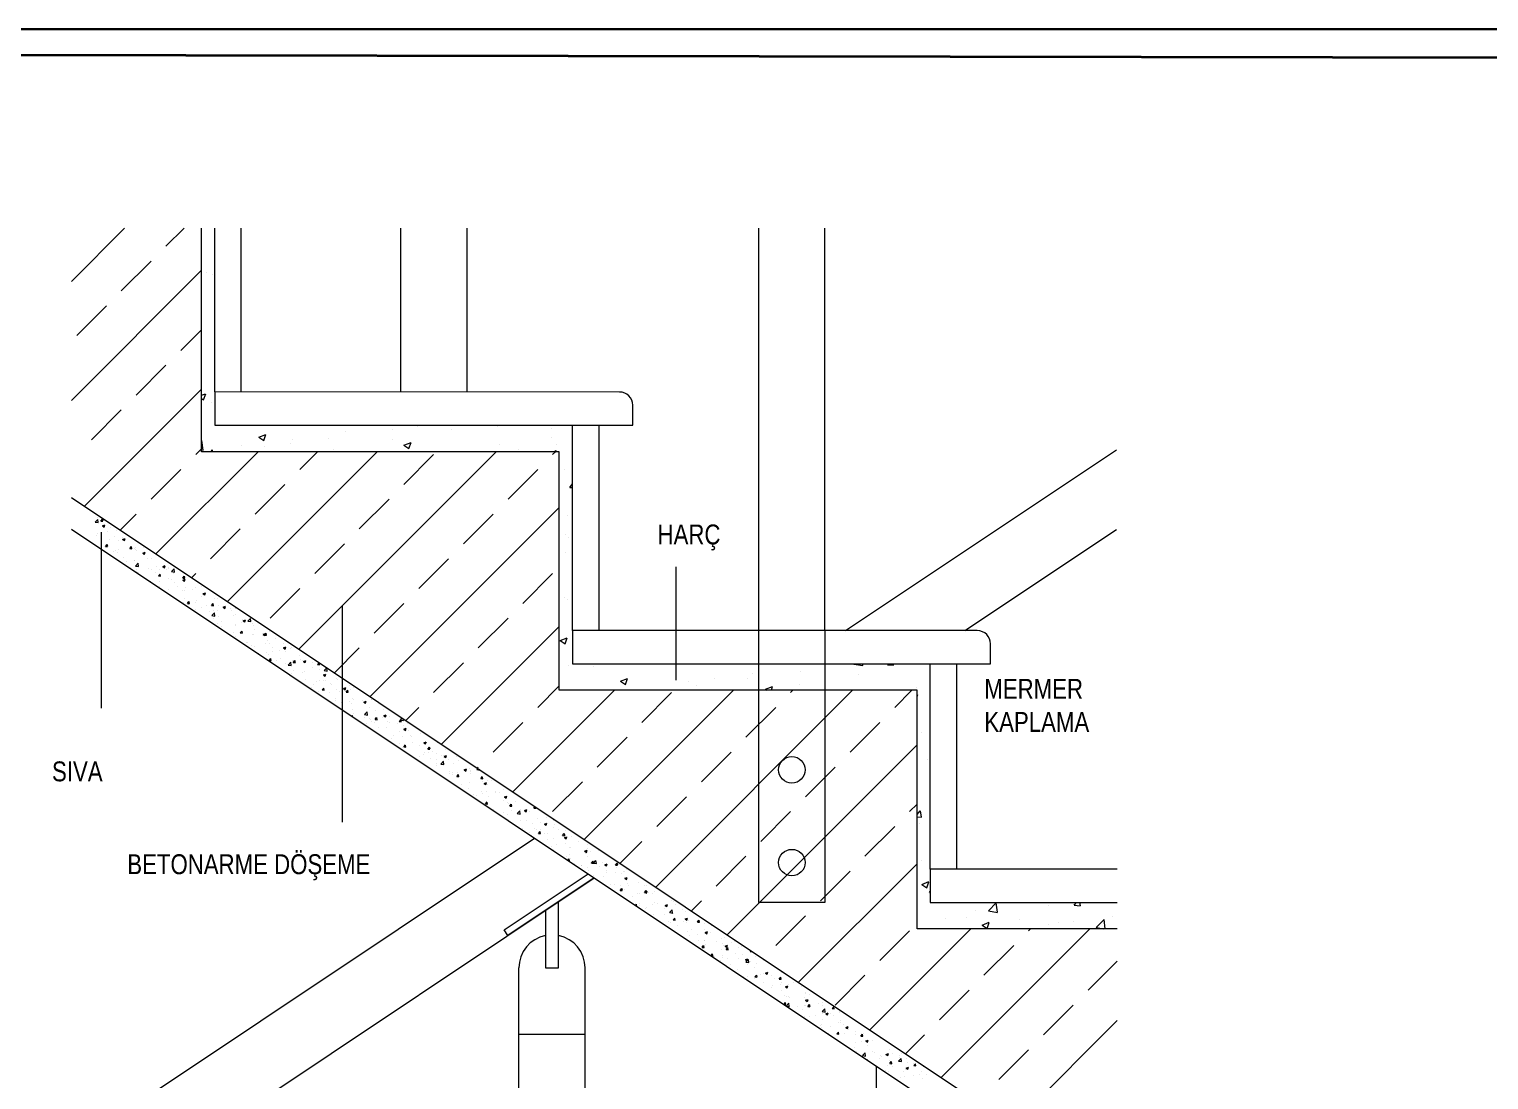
# Model space of a CAD drawing. Header units: millimetres. Extents: x 708 to 46452, y -4963 to 3960.
# Drawn here: x 43151 to 43702, y -2728 to -2332 of the extents above; entities that cross this region are included whole.
import ezdxf

# ---------------------------------------------------------------- set-up
doc = ezdxf.new("R2010")
doc.units = ezdxf.units.MM
for name, color, linetype, lineweight in [('görünüş1', 251, 'Continuous', 35), ('TEFRİŞ', 8, 'Continuous', 9), ('Çerçeve', 8, 'Continuous', 30)]:
    doc.layers.add(name, color=color, linetype=linetype, lineweight=lineweight)
doc.styles.add('ÖLÇÜ1-5-2', font='arial.ttf', dxfattribs={"width": 0.8, "height": 1.5})

msp = doc.modelspace()

# ---------------------------------------------------------------- linework, layer by layer
at = {"layer": 'görünüş1'}
msp.add_lwpolyline([(46452.231, -4934.354), (37756.546, -4934.354), (37756.487, -2331.683), (46452.171, -2347.088)], close=True, dxfattribs=at)
at = {"layer": 'TEFRİŞ', "ltscale": 0.3}
for p, q in [((43167.415, -2426.639), (43187.508, -2406.546)), ((43203.088, -2413.416), (43209.958, -2406.546)), ((43167.415, -2471.54), (43216.526, -2422.429)), ((43186.25, -2430.254), (43197.476, -2419.029)), ((43216.606, -2422.383), (43216.606, -2422.383)), ((43218.448, -2423.319), (43218.448, -2423.319)), ((43220.512, -2424.031), (43220.512, -2424.031)), ((43169.412, -2447.092), (43180.638, -2435.867)), ((43221.332, -2437.491), (43221.332, -2437.491)), ((43208.701, -2452.705), (43216.526, -2444.88)), ((43191.863, -2469.543), (43203.088, -2458.318)), ((43172.385, -2511.471), (43216.526, -2467.331)), ((43216.526, -2469.625), (43218.073, -2469.031)), ((43216.526, -2470.814), (43217.31, -2471.343)), ((43217.313, -2471.343), (43218.086, -2469.041)), ((43220.4, -2472.276), (43220.4, -2472.276)), ((43175.025, -2486.381), (43186.25, -2475.155)), ((43270.811, -2483.448), (43270.811, -2483.448)), ((43288.455, -2482.64), (43288.455, -2482.64)), ((43297.993, -2481.384), (43297.993, -2481.384)), ((43310.738, -2482.533), (43310.738, -2482.533)), ((43328.364, -2481.482), (43328.364, -2481.482)), ((43348.703, -2482.342), (43348.703, -2482.342)), ((43216.526, -2486.785), (43216.66, -2486.646)), ((43217.082, -2490.272), (43216.661, -2486.654)), ((43231.778, -2488.744), (43231.778, -2488.744)), ((43238.148, -2485.395), (43240.816, -2484.371)), ((43238.157, -2485.405), (43240.052, -2486.683)), ((43240.055, -2486.683), (43240.828, -2484.381)), ((43240.425, -2488.963), (43240.425, -2488.963)), ((43249.963, -2487.707), (43249.963, -2487.707)), ((43251.022, -2486.305), (43251.022, -2486.305)), ((43264.393, -2485.808), (43264.393, -2485.808)), ((43288.519, -2486.347), (43288.519, -2486.347)), ((43292.903, -2488.447), (43295.57, -2487.423)), ((43292.911, -2488.456), (43294.806, -2489.734)), ((43294.81, -2489.734), (43295.582, -2487.432)), ((43328.943, -2488.153), (43328.943, -2488.153)), ((43348.505, -2485.47), (43348.505, -2485.47)), ((43350.429, -2488.188), (43350.429, -2488.188)), ((43199.326, -2529.432), (43237.86, -2490.898)), ((43214.314, -2491.993), (43216.526, -2489.781)), ((43216.526, -2490.188), (43217.087, -2490.275)), ((43220.087, -2490.898), (43220.649, -2490.229)), ((43220.805, -2490.898), (43220.683, -2490.238)), ((43226.267, -2547.392), (43282.761, -2490.898)), ((43253.208, -2565.353), (43327.662, -2490.898)), ((43253.602, -2497.606), (43260.31, -2490.898)), ((43266.3, -2490.161), (43266.3, -2490.161)), ((43292.891, -2503.219), (43304.116, -2491.993)), ((43335.999, -2490.088), (43335.999, -2490.088)), ((43349.018, -2491.993), (43350.113, -2490.898)), ((43349.22, -2490.898), (43350.325, -2490.474)), ((43350.198, -2490.898), (43350.337, -2490.483)), ((43197.476, -2508.831), (43208.701, -2497.606)), ((43332.18, -2508.831), (43343.405, -2497.606)), ((43353.604, -2497.638), (43353.604, -2497.638)), ((43236.764, -2514.444), (43247.99, -2503.219)), ((43355.451, -2504.372), (43356.526, -2503.091)), ((43355.457, -2504.375), (43356.526, -2504.469)), ((43276.053, -2520.057), (43287.278, -2508.831)), ((43176.398, -2517.459), (43177.387, -2516.428)), ((43177.369, -2515.541), (43177.369, -2515.541)), ((43177.528, -2517.643), (43177.388, -2516.436)), ((43178.553, -2517.091), (43179.165, -2516.362)), ((43178.559, -2517.095), (43179.318, -2517.161)), ((43178.825, -2517.048), (43178.825, -2517.048)), ((43179.345, -2517.167), (43179.199, -2516.371)), ((43185.856, -2520.451), (43191.863, -2514.444)), ((43280.149, -2583.313), (43351.526, -2511.936)), ((43315.342, -2525.669), (43326.567, -2514.444)), ((43354.445, -2515.075), (43354.445, -2515.075)), ((43176.404, -2517.469), (43177.533, -2517.645)), ((43176.917, -2522.532), (43176.917, -2522.532)), ((43177.171, -2521.844), (43177.171, -2521.844)), ((43178.671, -2521.276), (43178.671, -2521.276)), ((43178.671, -2521.276), (43178.671, -2587.608)), ((43179.164, -2518.895), (43180.053, -2518.554)), ((43179.172, -2518.905), (43179.804, -2519.331)), ((43179.808, -2519.331), (43180.065, -2518.563)), ((43181.019, -2521.113), (43181.019, -2521.113)), ((43182.049, -2519.494), (43182.049, -2519.494)), ((43184.578, -2520.572), (43184.578, -2520.572)), ((43185.267, -2520.324), (43185.267, -2520.324)), ((43219.926, -2531.282), (43231.152, -2520.057)), ((43354.042, -2522.037), (43354.042, -2522.037)), ((43178.516, -2525.504), (43178.516, -2525.504)), ((43178.708, -2524.503), (43178.708, -2524.503)), ((43180.315, -2526.644), (43180.927, -2525.914)), ((43180.321, -2526.648), (43181.08, -2526.714)), ((43181.108, -2526.72), (43180.961, -2525.924)), ((43181.887, -2524.085), (43181.887, -2524.085)), ((43183.697, -2522.819), (43183.697, -2522.819)), ((43184.053, -2528.15), (43184.053, -2528.15)), ((43185.112, -2524.551), (43185.112, -2524.551)), ((43185.272, -2527.855), (43185.272, -2527.855)), ((43186.697, -2523.452), (43186.697, -2523.452)), ((43186.745, -2524.009), (43187.634, -2523.667)), ((43186.753, -2524.018), (43187.385, -2524.444)), ((43187.388, -2524.444), (43187.646, -2523.677)), ((43189.424, -2527.441), (43190.036, -2526.711)), ((43189.43, -2527.445), (43190.189, -2527.511)), ((43190.217, -2527.517), (43190.07, -2526.721)), ((43191.377, -2527.405), (43191.377, -2527.405)), ((43191.46, -2526.879), (43191.46, -2526.879)), ((43191.479, -2527.885), (43191.479, -2527.885)), ((43192.051, -2528.141), (43192.051, -2528.141)), ((43194.556, -2526.986), (43194.556, -2526.986)), ((43259.215, -2536.895), (43270.44, -2525.669)), ((43355.065, -2523.151), (43355.065, -2523.151)), ((43183.356, -2528.461), (43183.356, -2528.461)), ((43184.958, -2528.779), (43184.958, -2528.779)), ((43187.096, -2530.938), (43187.096, -2530.938)), ((43188.036, -2532.414), (43188.036, -2532.414)), ((43191.215, -2531.995), (43191.215, -2531.995)), ((43191.324, -2532.113), (43191.324, -2532.113)), ((43191.636, -2534.035), (43192.625, -2533.004)), ((43192.766, -2534.218), (43192.626, -2533.012)), ((43194.325, -2529.122), (43195.215, -2528.781)), ((43194.334, -2529.131), (43194.966, -2529.557)), ((43194.503, -2529.667), (43194.503, -2529.667)), ((43194.969, -2529.557), (43195.227, -2528.79)), ((43196.025, -2531.362), (43196.025, -2531.362)), ((43197.739, -2531.3), (43197.739, -2531.3)), ((43298.504, -2542.507), (43309.729, -2531.282)), ((43353.96, -2528.846), (43353.96, -2528.846)), ((43189.578, -2534.631), (43189.578, -2534.631)), ((43191.642, -2534.045), (43192.771, -2534.22)), ((43191.709, -2536.372), (43191.799, -2536.264)), ((43191.87, -2536.479), (43191.832, -2536.274)), ((43191.947, -2535.383), (43191.947, -2535.383)), ((43192.256, -2536.337), (43192.256, -2536.337)), ((43192.684, -2536.371), (43192.684, -2536.371)), ((43196.358, -2534.918), (43196.358, -2534.918)), ((43197.585, -2535.527), (43197.585, -2535.527)), ((43199.035, -2536.623), (43199.035, -2536.623)), ((43199.353, -2534.112), (43199.353, -2534.112)), ((43200.296, -2537.791), (43200.908, -2537.061)), ((43200.302, -2537.794), (43201.061, -2537.861)), ((43200.705, -2535.315), (43200.705, -2535.315)), ((43201.088, -2537.867), (43200.941, -2537.071)), ((43201.906, -2534.235), (43202.795, -2533.894)), ((43201.915, -2534.245), (43202.546, -2534.671)), ((43202.55, -2534.671), (43202.807, -2533.903)), ((43203.137, -2535.204), (43203.137, -2535.204)), ((43203.884, -2534.896), (43203.884, -2534.896)), ((43204.026, -2538.803), (43204.026, -2538.803)), ((43204.181, -2534.575), (43204.181, -2534.575)), ((43205.189, -2536.137), (43206.179, -2535.106)), ((43205.196, -2536.147), (43206.325, -2536.322)), ((43205.353, -2539.272), (43205.353, -2539.272)), ((43205.815, -2536.91), (43205.815, -2536.91)), ((43206.32, -2536.32), (43206.18, -2535.114)), ((43209.405, -2538.588), (43210.017, -2537.858)), ((43209.411, -2538.591), (43210.17, -2538.658)), ((43209.487, -2539.349), (43210.376, -2539.007)), ((43210.197, -2538.664), (43210.05, -2537.868)), ((43210.13, -2539.784), (43210.388, -2539.017)), ((43210.547, -2537.909), (43210.547, -2537.909)), ((43212.797, -2538.412), (43214.314, -2536.895)), ((43213.642, -2539.146), (43213.642, -2539.146)), ((43337.792, -2548.12), (43349.018, -2536.895)), ((43395.599, -2577.083), (43395.599, -2534.332)), ((43197.43, -2539.755), (43197.43, -2539.755)), ((43200.543, -2539.905), (43200.543, -2539.905)), ((43200.61, -2541.659), (43200.61, -2541.659)), ((43203.872, -2543.031), (43203.872, -2543.031)), ((43206.235, -2540.418), (43206.235, -2540.418)), ((43207.39, -2541.946), (43207.39, -2541.946)), ((43209.278, -2543.206), (43209.278, -2543.206)), ((43209.495, -2539.358), (43210.127, -2539.784)), ((43210.033, -2543.225), (43210.033, -2543.225)), ((43210.393, -2542.136), (43210.393, -2542.136)), ((43213.212, -2542.807), (43213.212, -2542.807)), ((43214.17, -2542.232), (43214.17, -2542.232)), ((43216.685, -2541.935), (43216.685, -2541.935)), ((43216.808, -2541.323), (43216.808, -2541.323)), ((43217.068, -2544.462), (43217.957, -2544.12)), ((43217.076, -2544.471), (43217.708, -2544.897)), ((43217.711, -2544.897), (43217.969, -2544.13)), ((43218.022, -2542.174), (43218.022, -2542.174)), ((43242.377, -2553.733), (43253.602, -2542.507)), ((43209.871, -2547.816), (43209.871, -2547.816)), ((43210.238, -2546.364), (43210.238, -2546.364)), ((43211.167, -2548.141), (43211.779, -2547.411)), ((43211.173, -2548.144), (43211.932, -2548.211)), ((43211.696, -2548.722), (43211.696, -2548.722)), ((43211.959, -2548.217), (43211.812, -2547.421)), ((43214.128, -2547.651), (43214.128, -2547.651)), ((43214.681, -2547.183), (43214.681, -2547.183)), ((43216.499, -2549.779), (43216.499, -2549.779)), ((43216.653, -2545.551), (43216.653, -2545.551)), ((43218.476, -2549.008), (43218.476, -2549.008)), ((43220.276, -2548.938), (43220.889, -2548.208)), ((43220.282, -2548.941), (43221.041, -2549.008)), ((43221.068, -2549.014), (43220.922, -2548.218)), ((43221.535, -2546.379), (43221.535, -2546.379)), ((43222.702, -2546.127), (43222.702, -2546.127)), ((43223.095, -2548.827), (43223.095, -2548.827)), ((43224.648, -2549.575), (43225.538, -2549.234)), ((43224.657, -2549.584), (43225.288, -2550.01)), ((43225.255, -2549.295), (43225.255, -2549.295)), ((43225.292, -2550.01), (43225.549, -2549.243)), ((43227.35, -2550.084), (43227.35, -2550.084)), ((43229.386, -2549.735), (43229.527, -2549.566)), ((43229.391, -2549.738), (43229.846, -2549.778)), ((43269.536, -2549.024), (43269.536, -2630.67)), ((43281.666, -2559.345), (43292.891, -2548.12)), ((43353.492, -2545.884), (43353.492, -2545.884)), ((43354.656, -2546.623), (43354.656, -2546.623)), ((43214.374, -2550.428), (43214.374, -2550.428)), ((43219.361, -2551.136), (43219.361, -2551.136)), ((43220.427, -2552.712), (43221.416, -2551.681)), ((43220.433, -2552.723), (43221.563, -2552.898)), ((43221.011, -2553.957), (43221.011, -2553.957)), ((43221.154, -2550.714), (43221.154, -2550.714)), ((43221.558, -2552.896), (43221.417, -2551.69)), ((43222.54, -2550.717), (43222.54, -2550.717)), ((43222.729, -2555.75), (43222.729, -2555.75)), ((43222.94, -2553.054), (43222.94, -2553.054)), ((43224.009, -2555.093), (43224.009, -2555.093)), ((43227.933, -2551.001), (43227.933, -2551.001)), ((43228.417, -2552.686), (43228.417, -2552.686)), ((43229.461, -2552.16), (43229.461, -2552.16)), ((43231.46, -2555.474), (43231.46, -2555.474)), ((43232.03, -2554.037), (43232.03, -2554.037)), ((43232.229, -2554.688), (43233.118, -2554.347)), ((43232.237, -2554.698), (43232.869, -2555.124)), ((43232.873, -2555.124), (43233.13, -2554.356)), ((43233.981, -2554.815), (43234.97, -2553.784)), ((43233.987, -2554.825), (43235.117, -2555)), ((43235.112, -2554.998), (43234.971, -2553.792)), ((43235.209, -2553.618), (43235.209, -2553.618)), ((43235.722, -2555.575), (43235.722, -2555.575)), ((43320.954, -2564.958), (43332.18, -2553.733)), ((43224.054, -2556.746), (43224.054, -2556.746)), ((43228.689, -2559.046), (43228.689, -2559.046)), ((43229.152, -2560.616), (43229.152, -2560.616)), ((43229.307, -2556.388), (43229.307, -2556.388)), ((43229.508, -2556.037), (43229.508, -2556.037)), ((43231.148, -2559.287), (43231.76, -2558.558)), ((43231.154, -2559.291), (43231.913, -2559.357)), ((43231.94, -2559.364), (43231.793, -2558.568)), ((43231.868, -2558.627), (43231.868, -2558.627)), ((43235.567, -2559.803), (43235.567, -2559.803)), ((43236.288, -2556.323), (43236.288, -2556.323)), ((43236.31, -2559.919), (43236.31, -2559.919)), ((43236.678, -2557.994), (43236.678, -2557.994)), ((43239.81, -2559.802), (43240.699, -2559.46)), ((43239.818, -2559.811), (43240.45, -2560.237)), ((43240.257, -2560.084), (43240.869, -2559.355)), ((43240.263, -2560.088), (43241.022, -2560.154)), ((43240.453, -2560.237), (43240.711, -2559.47)), ((43241.049, -2560.161), (43240.902, -2559.365)), ((43242.163, -2558.85), (43242.163, -2558.85)), ((43307.089, -2601.274), (43351.526, -2556.837)), ((43351.859, -2562.094), (43354.527, -2561.07)), ((43353.766, -2563.382), (43354.539, -2561.08)), ((43426.797, -2660.919), (43426.782, -2558.409)), ((43451.782, -2558.412), (43451.797, -2660.919)), ((43233.337, -2563.003), (43233.337, -2563.003)), ((43233.815, -2562.813), (43233.815, -2562.813)), ((43235.413, -2564.03), (43235.413, -2564.03)), ((43236.493, -2564.519), (43236.493, -2564.519)), ((43240.594, -2563.099), (43240.594, -2563.099)), ((43241.196, -2566.538), (43241.196, -2566.538)), ((43241.358, -2561.947), (43241.358, -2561.947)), ((43242.009, -2563.078), (43242.009, -2563.078)), ((43243.193, -2566.225), (43243.193, -2566.225)), ((43243.272, -2564.805), (43243.272, -2564.805)), ((43244.537, -2561.529), (43244.537, -2561.529)), ((43246.006, -2565.904), (43246.006, -2565.904)), ((43247.374, -2563.386), (43247.374, -2563.386)), ((43247.391, -2564.915), (43248.28, -2564.574)), ((43247.399, -2564.924), (43248.031, -2565.35)), ((43248.034, -2565.35), (43248.292, -2564.583)), ((43248.375, -2566.412), (43248.375, -2566.412)), ((43250.052, -2565.092), (43250.052, -2565.092)), ((43250.599, -2564.954), (43250.599, -2564.954)), ((43266.678, -2574.333), (43276.053, -2564.958)), ((43351.867, -2562.104), (43353.763, -2563.382)), ((43238.017, -2566.956), (43238.017, -2566.956)), ((43241.854, -2567.306), (43241.854, -2567.306)), ((43242.019, -2569.637), (43242.631, -2568.908)), ((43242.025, -2569.641), (43242.784, -2569.707)), ((43242.811, -2569.714), (43242.664, -2568.918)), ((43244.847, -2569.841), (43244.847, -2569.841)), ((43246.236, -2569.013), (43246.236, -2569.013)), ((43248.221, -2570.64), (43248.221, -2570.64)), ((43249.219, -2571.39), (43250.208, -2570.359)), ((43249.225, -2571.4), (43250.354, -2571.575)), ((43250.349, -2571.573), (43250.209, -2570.367)), ((43250.686, -2569.858), (43250.686, -2569.858)), ((43251.128, -2570.434), (43251.741, -2569.705)), ((43251.134, -2570.438), (43251.893, -2570.504)), ((43251.627, -2570.128), (43251.627, -2570.128)), ((43251.92, -2570.511), (43251.773, -2569.715)), ((43253.642, -2567.742), (43253.642, -2567.742)), ((43253.865, -2569.439), (43253.865, -2569.439)), ((43254.636, -2569.826), (43254.636, -2569.826)), ((43254.971, -2570.028), (43255.86, -2569.687)), ((43254.98, -2570.037), (43255.611, -2570.463)), ((43255.615, -2570.463), (43255.872, -2569.696)), ((43258.406, -2570.414), (43258.406, -2570.414)), ((43258.492, -2572.187), (43258.492, -2572.187)), ((43260.238, -2571.231), (43260.85, -2570.501)), ((43260.243, -2571.235), (43261.002, -2571.301)), ((43261.029, -2571.308), (43260.882, -2570.512)), ((43304.116, -2581.796), (43315.342, -2570.571)), ((43354.952, -2571.397), (43354.952, -2571.397)), ((43364.506, -2571.814), (43364.506, -2571.814)), ((43448.42, -2571.24), (43448.42, -2571.24)), ((43461.988, -2570.98), (43461.988, -2570.98)), ((43462.715, -2570.997), (43462.795, -2570.914)), ((43462.721, -2571.008), (43466.109, -2571.533)), ((43466.104, -2571.531), (43466.032, -2570.914)), ((43475.335, -2571.252), (43475.617, -2570.916)), ((43475.34, -2571.256), (43477.617, -2571.455)), ((43477.644, -2571.463), (43477.543, -2570.916)), ((43486.696, -2571.246), (43486.696, -2571.246)), ((43250.524, -2574.448), (43250.524, -2574.448)), ((43251.086, -2573.458), (43251.086, -2573.458)), ((43254.481, -2574.054), (43254.481, -2574.054)), ((43255.334, -2573.815), (43255.334, -2573.815)), ((43255.933, -2576.904), (43255.933, -2576.904)), ((43260.013, -2577.768), (43260.013, -2577.768)), ((43260.923, -2577.33), (43260.923, -2577.33)), ((43261.077, -2573.102), (43261.077, -2573.102)), ((43262.552, -2575.141), (43263.441, -2574.8)), ((43262.56, -2575.151), (43263.192, -2575.577)), ((43262.713, -2577.19), (43262.713, -2577.19)), ((43262.773, -2573.492), (43263.762, -2572.461)), ((43262.779, -2573.502), (43263.908, -2573.678)), ((43263.193, -2577.349), (43263.193, -2577.349)), ((43263.195, -2575.577), (43263.453, -2574.809)), ((43263.354, -2572.759), (43263.354, -2572.759)), ((43263.903, -2573.675), (43263.763, -2572.469)), ((43267.444, -2576.436), (43267.444, -2576.436)), ((43268.003, -2576.716), (43268.003, -2576.716)), ((43269.492, -2577.477), (43269.492, -2577.477)), ((43374.601, -2577.434), (43377.269, -2576.41)), ((43374.61, -2577.443), (43376.505, -2578.722)), ((43376.508, -2578.722), (43377.281, -2576.419)), ((43400.39, -2577.564), (43400.39, -2577.564)), ((43409.928, -2576.308), (43409.928, -2576.308)), ((43422.638, -2576.519), (43422.638, -2576.519)), ((43424.358, -2574.408), (43424.358, -2574.408)), ((43442.427, -2573.662), (43442.427, -2573.662)), ((43464.476, -2575.06), (43464.476, -2575.06)), ((43257.968, -2579.764), (43257.968, -2579.764)), ((43258.611, -2578.61), (43258.611, -2578.61)), ((43260.768, -2581.558), (43260.768, -2581.558)), ((43261.011, -2582.553), (43261.011, -2582.553)), ((43262, -2580.784), (43262.612, -2580.054)), ((43262.005, -2580.788), (43262.764, -2580.854)), ((43262.791, -2580.86), (43262.645, -2580.064)), ((43264.662, -2581.725), (43264.662, -2581.725)), ((43265.374, -2578.493), (43265.374, -2578.493)), ((43265.39, -2578.896), (43265.39, -2578.896)), ((43267.289, -2580.663), (43267.289, -2580.663)), ((43268.418, -2581.281), (43268.418, -2581.281)), ((43270.133, -2580.255), (43271.022, -2579.913)), ((43270.141, -2580.264), (43270.773, -2580.69)), ((43270.776, -2580.69), (43271.034, -2579.923)), ((43271.109, -2581.581), (43271.721, -2580.851)), ((43271.115, -2581.584), (43271.874, -2581.651)), ((43271.901, -2581.657), (43271.754, -2580.861)), ((43272.17, -2579.183), (43272.17, -2579.183)), ((43272.682, -2580.669), (43272.682, -2580.669)), ((43273.704, -2579.85), (43273.704, -2579.85)), ((43334.03, -2619.234), (43372.366, -2580.898)), ((43343.405, -2587.409), (43351.526, -2579.288)), ((43360.971, -2637.195), (43417.267, -2580.898)), ((43376.328, -2580.732), (43376.328, -2580.732)), ((43382.694, -2593.021), (43393.919, -2581.796)), ((43387.912, -2655.155), (43462.169, -2580.898)), ((43403.393, -2578.958), (43403.393, -2578.958)), ((43429.356, -2580.486), (43432.024, -2579.462)), ((43429.364, -2580.495), (43429.962, -2580.898)), ((43431.556, -2580.898), (43432.035, -2579.471)), ((43438.82, -2581.796), (43439.718, -2580.898)), ((43442.257, -2578.874), (43442.257, -2578.874)), ((43478.109, -2587.409), (43484.619, -2580.898)), ((43486.426, -2579.944), (43486.426, -2579.944)), ((43486.526, -2582.61), (43486.779, -2582.513)), ((43486.526, -2583.309), (43486.79, -2582.522)), ((43266.966, -2583.932), (43266.966, -2583.932)), ((43267.135, -2584.891), (43267.135, -2584.891)), ((43269.341, -2585.678), (43269.341, -2585.678)), ((43272.521, -2585.26), (43272.521, -2585.26)), ((43273.268, -2585.726), (43273.268, -2585.726)), ((43273.395, -2588.306), (43273.395, -2588.306)), ((43273.55, -2584.078), (43273.55, -2584.078)), ((43273.745, -2584.219), (43273.745, -2584.219)), ((43277.331, -2584.626), (43277.331, -2584.626)), ((43277.713, -2585.368), (43278.603, -2585.027)), ((43277.722, -2585.377), (43278.353, -2585.803)), ((43278.357, -2585.803), (43278.614, -2585.036)), ((43279.991, -2587.354), (43279.991, -2587.354)), ((43280.525, -2584.505), (43280.525, -2584.505)), ((43280.674, -2584.454), (43280.674, -2584.454)), ((43282.01, -2588.579), (43282.01, -2588.579)), ((43285.19, -2588.161), (43285.19, -2588.161)), ((43293.619, -2592.293), (43298.504, -2587.409)), ((43421.982, -2598.634), (43433.207, -2587.409)), ((43273.223, -2590.715), (43273.483, -2590.404)), ((43273.62, -2590.979), (43273.516, -2590.414)), ((43273.99, -2589.635), (43273.99, -2589.635)), ((43278.01, -2590.068), (43279, -2589.037)), ((43278.017, -2590.078), (43279.146, -2590.253)), ((43278.052, -2590.995), (43278.052, -2590.995)), ((43278.669, -2593.589), (43278.669, -2593.589)), ((43279.141, -2590.251), (43279.001, -2589.045)), ((43279.837, -2591.581), (43279.837, -2591.581)), ((43280.15, -2592.032), (43280.15, -2592.032)), ((43280.729, -2592.701), (43280.729, -2592.701)), ((43281.849, -2593.17), (43281.849, -2593.17)), ((43281.98, -2591.931), (43282.593, -2591.201)), ((43281.986, -2591.934), (43282.745, -2592.001)), ((43282.772, -2592.007), (43282.625, -2591.211)), ((43284.831, -2591.281), (43284.831, -2591.281)), ((43285.294, -2590.481), (43286.183, -2590.14)), ((43285.302, -2590.49), (43285.934, -2590.916)), ((43285.938, -2590.917), (43286.195, -2590.149)), ((43286.358, -2590.687), (43286.358, -2590.687)), ((43286.659, -2592.537), (43286.659, -2592.537)), ((43287.509, -2592.987), (43287.509, -2592.987)), ((43287.556, -2590.761), (43287.556, -2590.761)), ((43290.6, -2593.549), (43290.6, -2593.549)), ((43291.09, -2592.728), (43291.702, -2591.998)), ((43291.095, -2592.731), (43291.854, -2592.798)), ((43291.564, -2592.17), (43292.294, -2591.41)), ((43291.57, -2592.18), (43292.7, -2592.355)), ((43291.611, -2591.568), (43291.611, -2591.568)), ((43291.881, -2592.804), (43291.734, -2592.008)), ((43292.695, -2592.353), (43292.61, -2591.621)), ((43292.618, -2594.102), (43292.618, -2594.102)), ((43294.288, -2593.274), (43294.288, -2593.274)), ((43326.567, -2604.247), (43337.792, -2593.021)), ((43461.271, -2604.247), (43472.496, -2593.021)), ((43283.193, -2594.821), (43283.193, -2594.821)), ((43286.049, -2599.143), (43286.049, -2599.143)), ((43286.203, -2594.915), (43286.203, -2594.915)), ((43288.043, -2599.265), (43288.043, -2599.265)), ((43289.084, -2598.023), (43289.084, -2598.023)), ((43291.338, -2596.49), (43291.338, -2596.49)), ((43292.464, -2598.33), (43292.464, -2598.33)), ((43292.875, -2595.595), (43293.764, -2595.253)), ((43292.883, -2595.604), (43293.515, -2596.03)), ((43293.518, -2596.03), (43293.776, -2595.262)), ((43294.518, -2596.071), (43294.518, -2596.071)), ((43295.45, -2597.994), (43295.45, -2597.994)), ((43295.863, -2598.31), (43295.863, -2598.31)), ((43299.06, -2597.377), (43299.06, -2597.377)), ((43302.643, -2598.596), (43302.643, -2598.596)), ((43304.007, -2599.391), (43304.007, -2599.391)), ((43365.856, -2609.859), (43377.081, -2598.634)), ((43488.156, -2596.758), (43488.156, -2596.758)), ((43291.177, -2601.08), (43291.177, -2601.08)), ((43292.309, -2602.557), (43292.309, -2602.557)), ((43292.852, -2602.281), (43293.464, -2601.551)), ((43292.857, -2602.284), (43293.616, -2602.35)), ((43293.643, -2602.357), (43293.496, -2601.561)), ((43295.986, -2600.447), (43295.986, -2600.447)), ((43298.905, -2601.605), (43298.905, -2601.605)), ((43300.17, -2605.086), (43300.17, -2605.086)), ((43300.456, -2600.708), (43301.345, -2600.366)), ((43300.464, -2600.717), (43301.096, -2601.143)), ((43300.666, -2604.4), (43300.666, -2604.4)), ((43301.099, -2601.143), (43301.357, -2600.376)), ((43301.961, -2603.077), (43302.573, -2602.348)), ((43301.966, -2603.081), (43302.726, -2603.147)), ((43302.332, -2604.3), (43302.332, -2604.3)), ((43302.752, -2603.154), (43302.605, -2602.358)), ((43303.845, -2603.982), (43303.845, -2603.982)), ((43305.272, -2604.939), (43305.272, -2604.939)), ((43305.426, -2600.711), (43305.426, -2600.711)), ((43306.949, -2605.372), (43306.949, -2605.372)), ((43308.655, -2603.348), (43308.655, -2603.348)), ((43405.144, -2615.472), (43416.37, -2604.247)), ((43414.852, -2673.116), (43486.526, -2601.442)), ((43298.751, -2605.833), (43298.751, -2605.833)), ((43302.848, -2606.792), (43302.848, -2606.792)), ((43305.117, -2609.166), (43305.117, -2609.166)), ((43305.314, -2608.357), (43305.314, -2608.357)), ((43305.375, -2607.089), (43305.375, -2607.089)), ((43306.802, -2608.745), (43307.791, -2607.714)), ((43306.808, -2608.756), (43307.938, -2608.931)), ((43307.933, -2608.929), (43307.792, -2607.722)), ((43308.036, -2605.821), (43308.926, -2605.48)), ((43308.045, -2605.83), (43308.676, -2606.256)), ((43308.68, -2606.256), (43308.937, -2605.489)), ((43309.627, -2607.078), (43309.627, -2607.078)), ((43311.532, -2608.353), (43311.532, -2608.353)), ((43312.781, -2605.817), (43312.781, -2605.817)), ((43313.335, -2607.301), (43313.335, -2607.301)), ((43315.617, -2610.934), (43316.506, -2610.593)), ((43316.26, -2611.37), (43316.518, -2610.602)), ((43317.632, -2610.262), (43317.632, -2610.262)), ((43320.356, -2610.847), (43320.783, -2610.403)), ((43320.362, -2610.858), (43321.492, -2611.033)), ((43320.56, -2610.254), (43320.954, -2609.859)), ((43321.487, -2611.031), (43321.467, -2610.859)), ((43444.433, -2621.085), (43455.658, -2609.859)), ((43486.752, -2606.582), (43486.752, -2606.582)), ((43490.348, -2606.843), (43490.348, -2606.843)), ((43309.994, -2612.31), (43309.994, -2612.31)), ((43310.225, -2611.533), (43310.225, -2611.533)), ((43311.202, -2612.114), (43311.202, -2612.114)), ((43311.377, -2612.581), (43311.377, -2612.581)), ((43312.832, -2613.427), (43313.445, -2612.698)), ((43312.838, -2613.431), (43313.597, -2613.497)), ((43313.173, -2611.892), (43313.173, -2611.892)), ((43313.624, -2613.504), (43313.477, -2612.708)), ((43314.642, -2616.268), (43314.642, -2616.268)), ((43315.625, -2610.943), (43316.257, -2611.37)), ((43317.819, -2615.857), (43317.819, -2615.857)), ((43317.974, -2611.629), (43317.974, -2611.629)), ((43317.982, -2612.401), (43317.982, -2612.401)), ((43317.983, -2611.259), (43317.983, -2611.259)), ((43321.942, -2614.224), (43322.554, -2613.495)), ((43321.947, -2614.228), (43322.706, -2614.294)), ((43322.733, -2614.301), (43322.586, -2613.505)), ((43322.663, -2615.212), (43322.663, -2615.212)), ((43323.198, -2616.048), (43324.087, -2615.706)), ((43323.206, -2616.057), (43323.838, -2616.483)), ((43323.841, -2616.483), (43324.099, -2615.715)), ((43324.34, -2614.963), (43324.34, -2614.963)), ((43325.842, -2614.793), (43325.842, -2614.793)), ((43349.018, -2626.697), (43360.243, -2615.472)), ((43315.509, -2618.89), (43315.509, -2618.89)), ((43317.107, -2617.839), (43317.107, -2617.839)), ((43317.665, -2620.084), (43317.665, -2620.084)), ((43318.186, -2620.596), (43318.186, -2620.596)), ((43319.322, -2620.221), (43319.322, -2620.221)), ((43320.15, -2620.628), (43320.15, -2620.628)), ((43322.288, -2619.177), (43322.288, -2619.177)), ((43322.501, -2619.802), (43322.501, -2619.802)), ((43324.185, -2619.19), (43324.185, -2619.19)), ((43324.514, -2616.568), (43324.514, -2616.568)), ((43324.966, -2620.883), (43324.966, -2620.883)), ((43327.311, -2619.169), (43327.311, -2619.169)), ((43327.557, -2619.356), (43327.557, -2619.356)), ((43329.068, -2619.463), (43329.068, -2619.463)), ((43330.6, -2618.377), (43330.6, -2618.377)), ((43330.779, -2621.161), (43331.668, -2620.82)), ((43330.787, -2621.17), (43331.419, -2621.596)), ((43331.422, -2621.596), (43331.679, -2620.829)), ((43331.746, -2621.169), (43331.746, -2621.169)), ((43337.042, -2621.653), (43337.042, -2621.653)), ((43388.306, -2632.31), (43399.532, -2621.085)), ((43486.583, -2619.491), (43486.583, -2619.491)), ((43323.704, -2623.777), (43324.316, -2623.047)), ((43323.709, -2623.781), (43324.468, -2623.847)), ((43323.97, -2624.178), (43323.97, -2624.178)), ((43324.031, -2623.418), (43324.031, -2623.418)), ((43324.495, -2623.854), (43324.348, -2623.058)), ((43325.001, -2625.072), (43325.001, -2625.072)), ((43326.541, -2625.919), (43326.541, -2625.919)), ((43330.291, -2626.833), (43330.291, -2626.833)), ((43330.446, -2622.605), (43330.446, -2622.605)), ((43331.991, -2623.122), (43331.991, -2623.122)), ((43332.407, -2623.801), (43332.407, -2623.801)), ((43332.813, -2624.574), (43333.425, -2623.844)), ((43332.818, -2624.578), (43333.577, -2624.644)), ((43333.321, -2626.205), (43333.321, -2626.205)), ((43333.604, -2624.651), (43333.457, -2623.855)), ((43335.17, -2622.703), (43335.17, -2622.703)), ((43335.594, -2627.423), (43336.583, -2626.392)), ((43336.724, -2627.606), (43336.584, -2626.4)), ((43336.639, -2627.079), (43336.639, -2627.079)), ((43336.888, -2625.881), (43336.888, -2625.881)), ((43338.359, -2626.274), (43339.249, -2625.933)), ((43338.367, -2626.283), (43338.999, -2626.709)), ((43339.003, -2626.709), (43339.26, -2625.942)), ((43340.1, -2626.492), (43340.1, -2626.492)), ((43341.922, -2625.371), (43342.393, -2624.81)), ((43341.928, -2625.374), (43342.687, -2625.441)), ((43342.713, -2625.448), (43342.624, -2624.963)), ((43427.595, -2637.923), (43438.82, -2626.697)), ((43483.721, -2626.697), (43486.526, -2623.893)), ((43486.526, -2627.833), (43487.745, -2626.38)), ((43488.216, -2628.78), (43487.776, -2626.392)), ((43331.829, -2627.712), (43331.829, -2627.712)), ((43335.6, -2627.433), (43336.729, -2627.608)), ((43336.733, -2630.108), (43336.733, -2630.108)), ((43339.289, -2630.107), (43339.289, -2630.107)), ((43341.319, -2631.032), (43341.319, -2631.032)), ((43342.332, -2632.896), (43342.332, -2632.896)), ((43343.254, -2629.214), (43343.254, -2629.214)), ((43344.498, -2630.614), (43344.498, -2630.614)), ((43345.94, -2631.387), (43346.829, -2631.046)), ((43345.948, -2631.396), (43346.58, -2631.823)), ((43346.583, -2631.823), (43346.841, -2631.055)), ((43346.696, -2628.836), (43346.696, -2628.836)), ((43349.148, -2629.525), (43349.272, -2629.396)), ((43349.154, -2629.535), (43349.581, -2629.602)), ((43349.308, -2629.981), (43349.308, -2629.981)), ((43349.514, -2632.629), (43349.514, -2632.629)), ((43349.739, -2631.624), (43349.739, -2631.624)), ((43466.883, -2643.535), (43478.109, -2632.31)), ((43486.526, -2628.627), (43488.19, -2628.772)), ((43487.366, -2631.169), (43487.366, -2631.169)), ((43337.627, -2632.981), (43337.627, -2632.981)), ((43340.305, -2634.687), (43340.305, -2634.687)), ((43341.157, -2635.623), (43341.157, -2635.623)), ((43343.099, -2633.442), (43343.099, -2633.442)), ((43343.684, -2634.924), (43344.297, -2634.194)), ((43343.69, -2634.927), (43344.449, -2634.994)), ((43344.475, -2635.001), (43344.328, -2634.205)), ((43344.407, -2633.268), (43344.407, -2633.268)), ((43345.967, -2634.99), (43345.967, -2634.99)), ((43347.084, -2634.974), (43347.084, -2634.974)), ((43347.183, -2637.34), (43347.183, -2637.34)), ((43349.36, -2636.857), (43349.36, -2636.857)), ((43351.186, -2633.554), (43351.186, -2633.554)), ((43352.794, -2635.721), (43353.406, -2634.991)), ((43352.799, -2635.724), (43353.558, -2635.791)), ((43353.584, -2635.798), (43353.438, -2635.002)), ((43353.521, -2636.501), (43354.41, -2636.159)), ((43353.529, -2636.51), (43354.161, -2636.936)), ((43353.864, -2635.26), (43353.864, -2635.26)), ((43353.988, -2633.934), (43353.988, -2633.934)), ((43354.164, -2636.936), (43354.422, -2636.168)), ((43354.589, -2636.069), (43354.589, -2636.069)), ((43355.956, -2635.904), (43355.956, -2635.904)), ((43358.636, -2637.891), (43358.636, -2637.891)), ((43374.441, -2646.175), (43382.694, -2637.923)), ((43348.659, -2640.01), (43348.659, -2640.01)), ((43349.205, -2641.084), (43349.205, -2641.084)), ((43350.647, -2638.943), (43350.647, -2638.943)), ((43351.736, -2643.056), (43351.821, -2642.968)), ((43351.839, -2643.125), (43351.822, -2642.976)), ((43353.826, -2638.524), (43353.826, -2638.524)), ((43354.065, -2643.646), (43354.065, -2643.646)), ((43355.295, -2642.9), (43355.295, -2642.9)), ((43355.439, -2640.296), (43355.439, -2640.296)), ((43355.802, -2640.132), (43355.802, -2640.132)), ((43361.102, -2641.614), (43361.991, -2641.273)), ((43361.11, -2641.623), (43361.741, -2642.049)), ((43361.471, -2642.375), (43361.471, -2642.375)), ((43361.745, -2642.049), (43362.002, -2641.282)), ((43362.168, -2643.466), (43362.168, -2643.466)), ((43362.219, -2640.583), (43362.219, -2640.583)), ((43362.322, -2639.238), (43362.322, -2639.238)), ((43363.316, -2641.844), (43363.316, -2641.844)), ((43366.495, -2641.425), (43366.495, -2641.425)), ((43368.583, -2642.653), (43368.583, -2642.653)), ((43410.757, -2654.761), (43421.982, -2643.535)), ((43354.737, -2645.057), (43355.168, -2644.544)), ((43355.143, -2645.328), (43355.32, -2645.344)), ((43355.347, -2645.351), (43355.2, -2644.555)), ((43355.647, -2644.36), (43355.647, -2644.36)), ((43357.108, -2646.435), (43357.108, -2646.435)), ((43359.745, -2647.072), (43359.745, -2647.072)), ((43359.975, -2646.853), (43359.975, -2646.853)), ((43362.013, -2647.693), (43362.013, -2647.693)), ((43362.423, -2648.778), (43362.423, -2648.778)), ((43363.154, -2646.434), (43363.154, -2646.434)), ((43363.665, -2646.071), (43364.277, -2645.341)), ((43363.67, -2646.074), (43364.429, -2646.14)), ((43364.456, -2646.148), (43364.309, -2645.352)), ((43364.385, -2646.101), (43365.375, -2645.07)), ((43364.391, -2646.111), (43365.521, -2646.286)), ((43364.514, -2645.164), (43364.514, -2645.164)), ((43365.516, -2646.284), (43365.376, -2645.078)), ((43366.525, -2647.359), (43366.525, -2647.359)), ((43367.964, -2645.801), (43367.964, -2645.801)), ((43368.428, -2646.88), (43368.428, -2646.88)), ((43368.682, -2646.727), (43369.572, -2646.386)), ((43368.69, -2646.736), (43369.322, -2647.162)), ((43369.203, -2649.065), (43369.203, -2649.065)), ((43369.325, -2647.162), (43369.583, -2646.395)), ((43372.774, -2646.868), (43373.387, -2646.138)), ((43372.779, -2646.871), (43373.539, -2646.937)), ((43373.304, -2647.645), (43373.304, -2647.645)), ((43373.565, -2646.945), (43373.418, -2646.149)), ((43375.823, -2649.336), (43375.823, -2649.336)), ((43375.982, -2649.351), (43375.982, -2649.351)), ((43376.771, -2648.337), (43376.771, -2648.337)), ((43441.793, -2691.076), (43486.526, -2646.344)), ((43450.045, -2660.373), (43461.271, -2649.148)), ((43488.044, -2645.004), (43488.044, -2645.004)), ((43364.623, -2650.81), (43364.623, -2650.81)), ((43368.274, -2651.108), (43368.274, -2651.108)), ((43369.303, -2654.763), (43369.303, -2654.763)), ((43369.365, -2649.608), (43369.365, -2649.608)), ((43370.778, -2654.101), (43370.778, -2654.101)), ((43372.482, -2654.345), (43372.482, -2654.345)), ((43372.644, -2649.754), (43372.644, -2649.754)), ((43374.716, -2654.384), (43374.716, -2654.384)), ((43374.87, -2650.156), (43374.87, -2650.156)), ((43376.263, -2651.841), (43377.152, -2651.499)), ((43376.271, -2651.849), (43376.903, -2652.276)), ((43376.906, -2652.276), (43377.164, -2651.508)), ((43377.292, -2653.711), (43377.292, -2653.711)), ((43377.557, -2654.387), (43377.557, -2654.387)), ((43381.236, -2653.489), (43381.236, -2653.489)), ((43383.653, -2654.643), (43383.653, -2654.643)), ((43384.337, -2654.674), (43384.337, -2654.674)), ((43488.313, -2654.133), (43490.98, -2653.109)), ((43488.32, -2654.142), (43490.216, -2655.421)), ((43490.219, -2655.42), (43490.991, -2653.118)), ((43374.536, -2656.42), (43375.149, -2655.691)), ((43374.542, -2656.424), (43375.301, -2656.49)), ((43375.327, -2656.498), (43375.18, -2655.701)), ((43376.247, -2655.914), (43376.247, -2655.914)), ((43379.29, -2658.703), (43379.29, -2658.703)), ((43381.082, -2657.717), (43381.082, -2657.717)), ((43381.972, -2657.665), (43381.972, -2657.665)), ((43383.646, -2657.217), (43384.258, -2656.488)), ((43383.651, -2657.221), (43384.41, -2657.287)), ((43383.844, -2656.954), (43384.733, -2656.613)), ((43383.852, -2656.963), (43384.484, -2657.389)), ((43384.436, -2657.295), (43384.289, -2656.499)), ((43384.487, -2657.389), (43384.744, -2656.621)), ((43385.151, -2657.246), (43385.151, -2657.246)), ((43386.696, -2657.431), (43386.696, -2657.431)), ((43387.497, -2656.904), (43387.497, -2656.904)), ((43389.961, -2656.613), (43389.961, -2656.613)), ((43393.939, -2660.18), (43393.939, -2660.18)), ((43401.382, -2664.135), (43405.144, -2660.373)), ((43491.194, -2657.228), (43491.526, -2656.833)), ((43491.199, -2657.231), (43491.526, -2657.26)), ((43380.225, -2662.049), (43380.612, -2661.645)), ((43380.696, -2662.363), (43380.613, -2661.653)), ((43380.927, -2661.945), (43380.927, -2661.945)), ((43381.81, -2662.255), (43381.81, -2662.255)), ((43381.864, -2661.163), (43381.864, -2661.163)), ((43384.14, -2663.147), (43384.14, -2663.147)), ((43384.542, -2662.869), (43384.542, -2662.869)), ((43386.62, -2661.622), (43386.62, -2661.622)), ((43387.188, -2665.36), (43387.188, -2665.36)), ((43387.342, -2661.132), (43387.342, -2661.132)), ((43388.643, -2661.45), (43388.643, -2661.45)), ((43391.3, -2665.575), (43391.3, -2665.575)), ((43391.321, -2663.156), (43391.321, -2663.156)), ((43391.425, -2662.067), (43392.314, -2661.726)), ((43391.433, -2662.076), (43392.064, -2662.502)), ((43391.547, -2661.876), (43391.547, -2661.876)), ((43392.068, -2662.502), (43392.325, -2661.735)), ((43393.177, -2664.778), (43394.166, -2663.747)), ((43393.183, -2664.789), (43394.313, -2664.964)), ((43393.784, -2664.407), (43393.784, -2664.407)), ((43394.308, -2664.961), (43394.167, -2663.755)), ((43394.479, -2665.156), (43394.479, -2665.156)), ((43394.641, -2660.566), (43394.641, -2660.566)), ((43395.423, -2661.736), (43395.423, -2661.736)), ((43398.101, -2663.442), (43398.101, -2663.442)), ((43399.289, -2664.523), (43399.289, -2664.523)), ((43400.305, -2663.513), (43400.305, -2663.513)), ((43451.797, -2660.919), (43426.797, -2660.919)), ((43508.69, -2663.923), (43508.69, -2663.923)), ((43513.479, -2664.144), (43516.446, -2661.051)), ((43513.485, -2664.154), (43516.873, -2664.68)), ((43516.868, -2664.677), (43516.448, -2661.059)), ((43516.877, -2664.468), (43516.877, -2664.468)), ((43536.122, -2662.028), (43536.122, -2662.028)), ((43545.85, -2662.01), (43546.758, -2660.927)), ((43545.854, -2662.013), (43548.132, -2662.212)), ((43548.158, -2662.221), (43547.919, -2660.927)), ((43392.896, -2668.192), (43392.896, -2668.192)), ((43393.63, -2668.635), (43393.63, -2668.635)), ((43394.517, -2667.567), (43395.129, -2666.837)), ((43394.522, -2667.571), (43395.281, -2667.637)), ((43395.307, -2667.644), (43395.161, -2666.848)), ((43395.948, -2669.532), (43395.948, -2669.532)), ((43398.429, -2668.182), (43398.429, -2668.182)), ((43399.005, -2667.18), (43399.895, -2666.839)), ((43399.013, -2667.189), (43399.645, -2667.615)), ((43399.648, -2667.615), (43399.906, -2666.848)), ((43399.676, -2668.478), (43399.676, -2668.478)), ((43400.15, -2667.741), (43400.15, -2667.741)), ((43401.472, -2670.971), (43401.472, -2670.971)), ((43403.626, -2668.364), (43404.239, -2667.634)), ((43403.631, -2668.368), (43404.39, -2668.434)), ((43403.968, -2668.476), (43403.968, -2668.476)), ((43404.417, -2668.441), (43404.27, -2667.645)), ((43406.411, -2671.156), (43406.411, -2671.156)), ((43406.455, -2668.764), (43406.455, -2668.764)), ((43407.148, -2668.058), (43407.148, -2668.058)), ((43408.878, -2669.699), (43408.878, -2669.699)), ((43433.207, -2677.211), (43444.433, -2665.986)), ((43468.734, -2709.037), (43506.873, -2670.898)), ((43492.705, -2670.864), (43492.705, -2670.864)), ((43495.675, -2726.997), (43551.774, -2670.898)), ((43497.315, -2667.15), (43497.315, -2667.15)), ((43505.011, -2666.606), (43505.011, -2666.606)), ((43511.055, -2669.473), (43513.723, -2668.449)), ((43511.062, -2669.482), (43512.958, -2670.76)), ((43512.961, -2670.76), (43513.734, -2668.458)), ((43525.349, -2667.465), (43525.349, -2667.465)), ((43528.623, -2671.599), (43529.323, -2670.898)), ((43536.293, -2669.332), (43536.293, -2669.332)), ((43540.039, -2668.474), (43540.039, -2668.474)), ((43545.688, -2668.324), (43545.688, -2668.324)), ((43554.141, -2670.45), (43557.108, -2667.357)), ((43554.147, -2670.461), (43556.965, -2670.898)), ((43557.52, -2670.898), (43557.109, -2667.365)), ((43560.355, -2666.164), (43560.355, -2666.164)), ((43399.996, -2671.969), (43399.996, -2671.969)), ((43400.627, -2673.485), (43400.627, -2673.485)), ((43403.807, -2673.067), (43403.807, -2673.067)), ((43403.982, -2675.254), (43403.982, -2675.254)), ((43406.256, -2675.383), (43406.256, -2675.383)), ((43406.322, -2675.415), (43406.322, -2675.415)), ((43406.586, -2672.294), (43407.475, -2671.952)), ((43406.594, -2672.303), (43407.226, -2672.729)), ((43406.66, -2676.96), (43406.66, -2676.96)), ((43407.229, -2672.729), (43407.487, -2671.961)), ((43408.617, -2672.433), (43408.617, -2672.433)), ((43410.762, -2675.541), (43410.762, -2675.541)), ((43412.853, -2674.431), (43412.853, -2674.431)), ((43413.296, -2676.386), (43413.296, -2676.386)), ((43413.728, -2674.144), (43413.728, -2674.144)), ((43416.476, -2675.968), (43416.476, -2675.968)), ((43417.541, -2675.827), (43417.541, -2675.827)), ((43472.496, -2682.824), (43483.721, -2671.599)), ((43405.276, -2677.442), (43405.276, -2677.442)), ((43405.389, -2677.917), (43406.001, -2677.187)), ((43405.394, -2677.92), (43406.153, -2677.987)), ((43406.179, -2677.994), (43406.032, -2677.198)), ((43408.714, -2681.042), (43409.404, -2680.323)), ((43409.545, -2681.537), (43409.405, -2680.331)), ((43409.433, -2681.521), (43409.55, -2681.539)), ((43409.955, -2681.396), (43409.955, -2681.396)), ((43412.698, -2678.659), (43412.698, -2678.659)), ((43413.135, -2680.977), (43413.135, -2680.977)), ((43413.204, -2681.721), (43413.204, -2681.721)), ((43413.439, -2677.247), (43413.439, -2677.247)), ((43414.167, -2677.407), (43415.056, -2677.066)), ((43414.175, -2677.416), (43414.806, -2677.842)), ((43414.498, -2678.714), (43415.11, -2677.984)), ((43414.503, -2678.717), (43415.262, -2678.784)), ((43414.81, -2677.842), (43415.067, -2677.074)), ((43415.015, -2682.283), (43415.015, -2682.283)), ((43415.288, -2678.791), (43415.141, -2677.995)), ((43417.945, -2680.344), (43417.945, -2680.344)), ((43419.064, -2681.993), (43419.064, -2681.993)), ((43419.219, -2677.765), (43419.219, -2677.765)), ((43420.219, -2677.533), (43420.219, -2677.533)), ((43420.611, -2680.45), (43420.611, -2680.45)), ((43421.748, -2682.52), (43422.637, -2682.179)), ((43421.969, -2683.456), (43422.958, -2682.425)), ((43422.39, -2682.955), (43422.648, -2682.188)), ((43423.099, -2683.639), (43422.959, -2682.433)), ((43423.607, -2679.511), (43423.908, -2679.153)), ((43423.612, -2679.514), (43424.371, -2679.581)), ((43424.397, -2679.588), (43424.374, -2679.464)), ((43425.479, -2681.18), (43425.479, -2681.18)), ((43511.785, -2688.437), (43523.01, -2677.211)), ((43412.544, -2682.887), (43412.544, -2682.887)), ((43416.247, -2684.51), (43416.247, -2684.51)), ((43418.91, -2686.22), (43418.91, -2686.22)), ((43421.755, -2682.529), (43422.387, -2682.955)), ((43421.794, -2682.569), (43421.794, -2682.569)), ((43421.975, -2683.466), (43423.104, -2683.641)), ((43422.624, -2684.297), (43422.624, -2684.297)), ((43423.654, -2683.239), (43423.654, -2683.239)), ((43425.325, -2685.407), (43425.325, -2685.407)), ((43425.804, -2683.878), (43425.804, -2683.878)), ((43428.504, -2687.683), (43428.504, -2687.683)), ((43428.574, -2682.855), (43428.574, -2682.855)), ((43429.328, -2687.634), (43430.218, -2687.292)), ((43429.336, -2687.642), (43429.968, -2688.068)), ((43429.971, -2688.068), (43430.229, -2687.301)), ((43435.293, -2687.198), (43435.293, -2687.198)), ((43551.073, -2694.049), (43562.038, -2683.085)), ((43421.098, -2688.954), (43421.098, -2688.954)), ((43422.463, -2688.887), (43422.463, -2688.887)), ((43425.17, -2689.635), (43425.17, -2689.635)), ((43425.369, -2689.064), (43425.981, -2688.334)), ((43425.374, -2689.067), (43426.133, -2689.133)), ((43426.159, -2689.141), (43426.012, -2688.345)), ((43426.101, -2689.345), (43426.101, -2689.345)), ((43427.273, -2688.254), (43427.273, -2688.254)), ((43428.778, -2691.051), (43428.778, -2691.051)), ((43431.612, -2692.911), (43431.612, -2692.911)), ((43431.767, -2688.683), (43431.767, -2688.683)), ((43431.952, -2692.207), (43431.952, -2692.207)), ((43432.88, -2689.632), (43432.88, -2689.632)), ((43434.478, -2689.861), (43435.091, -2689.131)), ((43434.483, -2689.864), (43435.242, -2689.93)), ((43435.268, -2689.938), (43435.121, -2689.142)), ((43435.132, -2691.789), (43435.132, -2691.789)), ((43435.558, -2691.337), (43435.558, -2691.337)), ((43436.909, -2692.747), (43437.798, -2692.405)), ((43436.917, -2692.756), (43437.549, -2693.182)), ((43437.552, -2693.182), (43437.809, -2692.414)), ((43438.133, -2692.016), (43438.133, -2692.016)), ((43439.66, -2689.918), (43439.66, -2689.918)), ((43439.941, -2691.155), (43439.941, -2691.155)), ((43442.337, -2691.624), (43442.337, -2691.624)), ((43442.793, -2692.718), (43442.793, -2692.718)), ((43455.658, -2699.662), (43466.883, -2688.437)), ((43435.386, -2693.989), (43435.386, -2693.989)), ((43436.252, -2699.4), (43436.853, -2698.684)), ((43436.601, -2696.164), (43436.601, -2696.164)), ((43437.03, -2699.491), (43436.884, -2698.695)), ((43437.133, -2696.374), (43437.133, -2696.374)), ((43437.206, -2700.032), (43438.196, -2699.001)), ((43437.978, -2696.244), (43437.978, -2696.244)), ((43438.337, -2700.214), (43438.197, -2699.008)), ((43438.429, -2696.778), (43438.429, -2696.778)), ((43443.912, -2696.66), (43443.912, -2696.66)), ((43444.393, -2695.431), (43444.393, -2695.431)), ((43444.49, -2697.86), (43445.379, -2697.519)), ((43444.498, -2697.869), (43445.129, -2698.295)), ((43444.621, -2695.108), (43444.621, -2695.108)), ((43445.133, -2698.295), (43445.39, -2697.527)), ((43445.836, -2695.507), (43445.836, -2695.507)), ((43450.835, -2698.707), (43450.835, -2698.707)), ((43494.947, -2705.275), (43506.172, -2694.049)), ((43436.281, -2699.42), (43437.005, -2699.483)), ((43437.214, -2700.042), (43438.342, -2700.217)), ((43441.28, -2700.117), (43441.28, -2700.117)), ((43443.279, -2701.222), (43443.279, -2701.222)), ((43444.084, -2703.887), (43444.084, -2703.887)), ((43444.239, -2699.659), (43444.239, -2699.659)), ((43444.46, -2699.699), (43444.46, -2699.699)), ((43445.35, -2700.21), (43445.962, -2699.481)), ((43445.355, -2700.214), (43446.114, -2700.28)), ((43445.928, -2704.075), (43445.928, -2704.075)), ((43446.14, -2700.288), (43445.993, -2699.492)), ((43448.219, -2703.436), (43448.219, -2703.436)), ((43449.269, -2699.066), (43449.269, -2699.066)), ((43450.681, -2702.934), (43450.681, -2702.934)), ((43450.686, -2699.951), (43450.686, -2699.951)), ((43450.76, -2702.134), (43451.75, -2701.103)), ((43450.766, -2702.144), (43451.896, -2702.319)), ((43451.891, -2702.317), (43451.751, -2701.11)), ((43452.071, -2702.973), (43452.96, -2702.632)), ((43452.078, -2702.982), (43452.71, -2703.408)), ((43452.713, -2703.408), (43452.971, -2702.641)), ((43453.949, -2703.019), (43453.949, -2703.019)), ((43454.459, -2701.007), (43455.071, -2700.278)), ((43454.464, -2701.011), (43455.223, -2701.077)), ((43454.998, -2703.722), (43454.998, -2703.722)), ((43455.249, -2701.085), (43455.102, -2700.289)), ((43457.128, -2702.6), (43457.128, -2702.6)), ((43457.201, -2702.04), (43457.201, -2702.04)), ((43534.235, -2710.887), (43545.461, -2699.662)), ((43450.162, -2707.529), (43450.162, -2707.529)), ((43450.526, -2707.162), (43450.526, -2707.162)), ((43450.608, -2708.028), (43450.608, -2708.028)), ((43450.897, -2705.142), (43450.897, -2705.142)), ((43453.787, -2707.609), (43453.787, -2707.609)), ((43456.221, -2710.56), (43456.833, -2709.831)), ((43457.011, -2710.638), (43456.864, -2709.842)), ((43457.047, -2706.268), (43457.047, -2706.268)), ((43457.568, -2706.257), (43457.568, -2706.257)), ((43457.676, -2705.428), (43457.676, -2705.428)), ((43458.597, -2706.976), (43458.597, -2706.976)), ((43459.651, -2708.087), (43460.541, -2707.745)), ((43459.659, -2708.095), (43460.291, -2708.521)), ((43460.294, -2708.521), (43460.552, -2707.754)), ((43460.611, -2709.046), (43460.611, -2709.046)), ((43463.307, -2709.683), (43463.307, -2709.683)), ((43522.615, -2744.958), (43562.038, -2705.535)), ((43452.472, -2710.178), (43452.472, -2710.178)), ((43453.205, -2710.317), (43453.205, -2710.317)), ((43455.256, -2711.985), (43455.256, -2711.985)), ((43456.226, -2710.564), (43456.985, -2710.63)), ((43456.892, -2710.496), (43456.892, -2710.496)), ((43459.251, -2710.464), (43459.251, -2710.464)), ((43463.115, -2715.519), (43463.115, -2715.519)), ((43463.153, -2713.91), (43463.153, -2713.91)), ((43463.277, -2710.929), (43463.277, -2710.929)), ((43465.33, -2711.357), (43465.943, -2710.628)), ((43465.335, -2711.361), (43466.094, -2711.427)), ((43465.461, -2713.49), (43465.461, -2713.49)), ((43466.12, -2711.435), (43465.973, -2710.639)), ((43466.031, -2710.751), (43466.031, -2710.751)), ((43466.456, -2710.51), (43466.456, -2710.51)), ((43467.232, -2713.2), (43468.121, -2712.859)), ((43467.24, -2713.209), (43467.871, -2713.635)), ((43467.875, -2713.635), (43468.132, -2712.867)), ((43467.925, -2714.886), (43467.925, -2714.886)), ((43469.749, -2712.958), (43469.749, -2712.958)), ((43472.868, -2712.219), (43472.868, -2712.219)), ((43482.204, -2718.017), (43489.334, -2710.887)), ((43463.558, -2717.241), (43463.558, -2717.241)), ((43465.998, -2718.709), (43466.987, -2717.678)), ((43466.004, -2718.72), (43467.133, -2718.895)), ((43466.235, -2718.946), (43466.235, -2718.946)), ((43467.129, -2718.892), (43466.988, -2717.686)), ((43467.603, -2720.302), (43467.705, -2720.18)), ((43467.777, -2720.417), (43467.735, -2720.192)), ((43469.595, -2717.186), (43469.595, -2717.186)), ((43470.337, -2717.527), (43470.337, -2717.527)), ((43472.344, -2719.796), (43472.344, -2719.796)), ((43472.605, -2718.839), (43472.605, -2718.839)), ((43473.015, -2719.233), (43473.015, -2719.233)), ((43474.813, -2718.313), (43475.702, -2717.972)), ((43474.82, -2718.322), (43475.452, -2718.748)), ((43475.455, -2718.748), (43475.713, -2717.98)), ((43475.784, -2718.421), (43475.784, -2718.421)), ((43475.961, -2720.519), (43475.961, -2720.519)), ((43476.115, -2716.292), (43476.115, -2716.292)), ((43476.202, -2721.707), (43476.814, -2720.977)), ((43476.991, -2721.785), (43476.844, -2720.989)), ((43477.117, -2717.813), (43477.117, -2717.813)), ((43479.552, -2720.811), (43480.541, -2719.78)), ((43479.558, -2720.822), (43480.687, -2720.997)), ((43479.75, -2718.525), (43479.75, -2718.525)), ((43479.795, -2719.519), (43479.795, -2719.519)), ((43480.683, -2720.994), (43480.542, -2719.788)), ((43480.594, -2717.788), (43480.594, -2717.788)), ((43482.376, -2719.706), (43482.376, -2719.706)), ((43517.397, -2727.725), (43528.623, -2716.5)), ((43469.44, -2721.414), (43469.44, -2721.414)), ((43472.443, -2723.43), (43472.443, -2723.43)), ((43474.59, -2724.269), (43474.59, -2724.269)), ((43475.387, -2722.585), (43475.387, -2722.585)), ((43475.806, -2724.747), (43475.806, -2724.747)), ((43476.207, -2721.71), (43476.966, -2721.777)), ((43477.253, -2722.797), (43477.253, -2722.797)), ((43481.37, -2724.555), (43481.37, -2724.555)), ((43482.221, -2723.934), (43482.221, -2723.934)), ((43482.394, -2723.426), (43483.283, -2723.085)), ((43482.401, -2723.435), (43483.033, -2723.861)), ((43482.793, -2721.314), (43482.793, -2721.314)), ((43483.036, -2723.861), (43483.294, -2723.094)), ((43485.112, -2726.331), (43485.112, -2726.331)), ((43485.274, -2721.741), (43485.274, -2721.741)), ((43485.311, -2722.504), (43485.923, -2721.774)), ((43485.316, -2722.507), (43486.075, -2722.574)), ((43486.1, -2722.582), (43485.954, -2721.786)), ((43487.643, -2725.758), (43487.643, -2725.758)), ((43488.149, -2724.842), (43488.149, -2724.842)), ((43488.817, -2722.982), (43488.817, -2722.982)), ((43489.922, -2725.698), (43489.922, -2725.698)), ((43480.237, -2727.029), (43480.237, -2727.029)), ((43481.933, -2726.75), (43481.933, -2726.75)), ((43488.663, -2727.21), (43488.663, -2727.21))]:
    msp.add_line(p, q, dxfattribs=at)
at = {"layer": 'TEFRİŞ'}
for p, q in [((43216.526, -2490.898), (43216.526, -2406.546)), ((43221.526, -2468.378), (43221.526, -2406.546)), ((43231.526, -2468.378), (43231.526, -2406.546)), ((43291.782, -2468.388), (43291.782, -2406.546)), ((43316.782, -2468.391), (43316.782, -2406.546)), ((43426.782, -2558.409), (43426.782, -2406.546)), ((43451.782, -2558.412), (43451.782, -2406.546)), ((43374.283, -2468.4), (43221.526, -2468.378)), ((43221.526, -2468.378), (43221.526, -2480.878)), ((43379.282, -2480.9), (43379.282, -2473.4)), ((43221.526, -2480.878), (43379.282, -2480.9)), ((43356.526, -2558.399), (43356.526, -2480.897)), ((43366.526, -2558.399), (43366.526, -2480.897)), ((43351.526, -2490.898), (43216.526, -2490.898)), ((43351.526, -2580.898), (43351.526, -2490.898)), ((43459.55, -2558.413), (43561.782, -2490.242)), ((43167.415, -2508.158), (43535.001, -2753.215)), ((43167.415, -2520.176), (43516.973, -2753.215)), ((43504.602, -2558.42), (43561.782, -2520.291)), ((43509.283, -2558.42), (43356.526, -2558.399)), ((43356.526, -2558.399), (43356.526, -2570.899)), ((43514.282, -2570.921), (43514.282, -2563.42)), ((43356.526, -2570.899), (43514.282, -2570.921)), ((43491.526, -2648.419), (43491.526, -2570.918)), ((43501.526, -2648.419), (43501.526, -2570.918)), ((43486.526, -2580.898), (43351.526, -2580.898)), ((43486.526, -2670.898), (43486.526, -2580.898)), ((43167.415, -2753.215), (43342.174, -2636.682)), ((43562.038, -2648.429), (43491.526, -2648.419)), ((43491.526, -2648.419), (43491.526, -2660.919)), ((43212.477, -2753.215), (43364.708, -2651.704)), ((43330.748, -2671.342), (43362.456, -2650.203)), ((43364.709, -2651.706), (43332.135, -2673.422)), ((43351.276, -2660.661), (43346.276, -2663.995)), ((43346.276, -2663.995), (43346.276, -2685.661)), ((43351.276, -2685.661), (43351.276, -2660.661)), ((43491.526, -2660.919), (43562.038, -2660.929)), ((43332.135, -2673.422), (43330.748, -2671.342)), ((43562.038, -2670.898), (43486.526, -2670.898)), ((43336.276, -2753.215), (43336.276, -2685.661)), ((43346.276, -2685.661), (43351.276, -2685.661)), ((43361.276, -2753.215), (43361.276, -2685.661)), ((43336.276, -2710.661), (43361.276, -2710.661)), ((43471.276, -2753.215), (43471.276, -2722.75))]:
    msp.add_line(p, q, dxfattribs=at)
at = {"layer": 'TEFRİŞ', "ltscale": 0.3}
for centre in [(43439.297, -2610.919), (43439.297, -2645.919)]:
    msp.add_circle(centre, 5, dxfattribs=at)
at = {"layer": 'TEFRİŞ'}
for centre, radius, start, end in [((43374.282, -2473.4), 5, 0, 89.99178), ((43509.282, -2563.42), 5, 0, 89.99178), ((43348.776, -2685.661), 12.5, 101.53696, 180), ((43348.776, -2685.661), 12.5, 0, 78.46304)]:
    msp.add_arc(centre, radius, start, end, dxfattribs=at)
at = {"layer": 'Çerçeve'}
msp.add_line((4940.496, -2332.719), (44558.889, -2331.52), dxfattribs=at)

# ---------------------------------------------------------------- texts
at = {"layer": 'TEFRİŞ', "linetype": 'Continuous', "style": 'ÖLÇÜ1-5-2', "width": 0.8}
for s, p in [('HARÇ', (43388.605, -2525.872)), ('MERMER', (43511.918, -2584.099)), ('KAPLAMA', (43511.926, -2596.599)), ('SIVA', (43160.088, -2615.255)), ('BETONARME DÖŞEME', (43188.5, -2650.279))]:
    msp.add_text(s, height=7.5, dxfattribs=at).set_placement(p)

doc.saveas('drawing.dxf')
